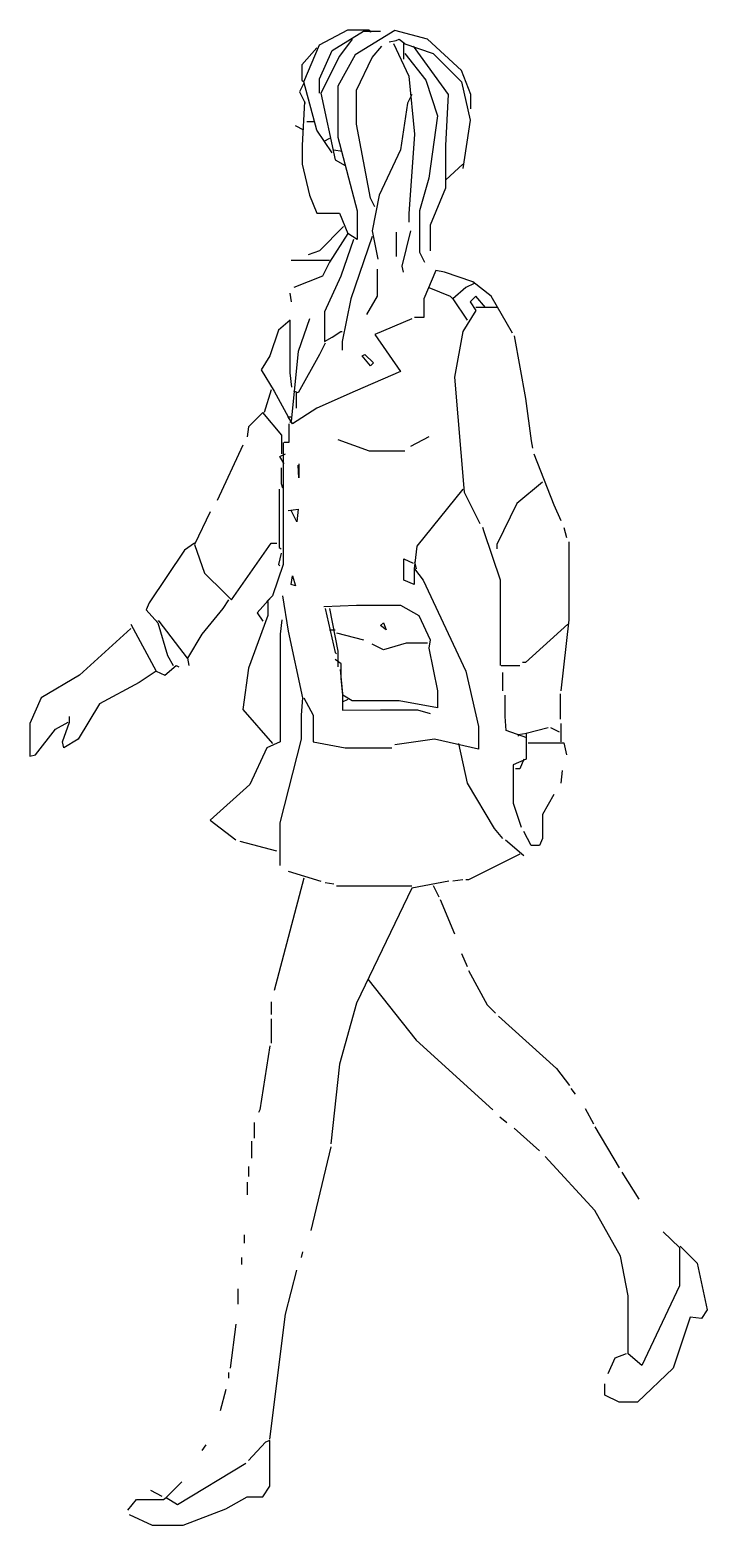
# Model space of a CAD drawing. Header units: millimetres. Extents: x 242.8 to 274.6, y 338.1 to 408.3.
import ezdxf

# ---------------------------------------------------------------- set-up
doc = ezdxf.new("R2010")
doc.units = ezdxf.units.MM
doc.layers.add('Standard', color=7, linetype='Continuous')

msp = doc.modelspace()

# ---------------------------------------------------------------- linework, layer by layer
at = {"layer": 'Standard', "linetype": 'Continuous'}
for points in [[(256.956, 402.507), (256.223, 403.573), (255.623, 405.84), (256.356, 407.573), (257.69, 408.273), (258.69, 408.273), (258.756, 408.173)], [(256.356, 405.306), (256.356, 405.973), (256.956, 407.306), (258.423, 408.207), (259.223, 408.207)], [(263.456, 404.573), (263.456, 405.24), (263.023, 406.373), (261.423, 407.84), (259.89, 408.24), (258.023, 407.106), (257.223, 405.639), (257.223, 403.24), (258.123, 399.773), (258.123, 398.439), (257.69, 398.707)], [(256.223, 407.439), (255.523, 406.639), (255.523, 405.906), (255.623, 405.84)], [(257.89, 407.84), (257.29, 407.04), (256.423, 405.306), (257.09, 402.173), (257.556, 401.906)], [(258.956, 399.973), (258.756, 400.373), (258.09, 403.84), (258.09, 405.439), (258.823, 406.973), (259.29, 407.507)], [(259.623, 407.707), (259.956, 407.773), (260.09, 407.84), (260.356, 407.639)], [(259.823, 407.639), (260.556, 406.106), (260.823, 403.373), (260.556, 399.639), (260.556, 399.24)], [(260.323, 406.906), (260.323, 407.639), (261.69, 407.173), (263.023, 405.84), (263.423, 404.04), (263.09, 401.773)], [(260.356, 407.173), (261.356, 405.906), (261.89, 404.24), (261.49, 401.306), (261.056, 399.773), (261.056, 397.84), (261.29, 397.373)], [(260.756, 407.507), (262.39, 405.24), (262.273, 402.84), (262.273, 400.84), (261.556, 399.106), (261.556, 397.906)], [(255.623, 405.773), (255.423, 405.373), (255.69, 404.84)], [(260.69, 405.24), (260.49, 404.84), (260.156, 402.639), (259.156, 400.507), (258.823, 398.84), (259.09, 397.507)], [(255.656, 404.906), (255.54, 402.84), (255.54, 401.973), (255.89, 400.507), (256.223, 399.673), (257.29, 399.673), (257.69, 398.707), (256.823, 397.373), (256.49, 396.707), (255.156, 396.173)], [(255.623, 403.573), (255.223, 403.773)], [(255.756, 403.973), (256.09, 403.973)], [(256.823, 403.173), (256.556, 403.04)], [(257.023, 402.639), (257.423, 402.573)], [(263.09, 401.973), (262.29, 401.24)], [(257.49, 399.04), (256.356, 397.906), (255.823, 397.707)], [(259.956, 398.773), (259.956, 397.639)], [(260.623, 398.84), (260.223, 397.173), (260.29, 396.906)], [(257.956, 398.439), (257.356, 396.707), (256.59, 395.04), (256.59, 393.639), (256.956, 393.84), (257.356, 394.106), (257.423, 394.106)], [(258.823, 398.573), (257.823, 395.639), (257.423, 393.639), (257.423, 393.24)], [(256.823, 397.439), (255.023, 397.439)], [(259.056, 397.04), (259.056, 395.773), (258.556, 394.906)], [(265.423, 394.04), (264.423, 395.773), (263.556, 396.439), (262.223, 396.906), (261.823, 396.973), (261.256, 395.639), (261.256, 394.773), (260.823, 394.773)], [(261.49, 396.173), (262.49, 395.773), (262.623, 395.639)], [(263.623, 396.373), (263.223, 396.173), (262.623, 395.639), (263.29, 394.639)], [(254.956, 395.906), (255.023, 395.507)], [(264.156, 395.24), (263.69, 395.773), (263.423, 395.507), (263.69, 395.106), (263.09, 394.106), (262.69, 391.973), (263.156, 386.573), (263.89, 385.106)], [(264.69, 395.24), (263.69, 395.24)], [(255.056, 391.507), (254.973, 392.173), (254.973, 394.639), (254.423, 394.173), (254.023, 392.973), (253.623, 392.306), (254.223, 391.306), (254.89, 390.106), (255.023, 390.106)], [(260.69, 394.707), (258.956, 393.973), (260.156, 392.24), (258.023, 391.306), (256.223, 390.507), (255.09, 389.773), (254.89, 390.106)], [(255.89, 394.707), (255.356, 393.173), (255.023, 389.906), (254.956, 389.84)], [(265.49, 393.906), (266.023, 390.973), (266.29, 388.973), (266.356, 388.639)], [(256.623, 393.573), (256.356, 393.04), (255.356, 391.24), (255.156, 391.306)], [(258.49, 393.04), (258.89, 392.639), (258.756, 392.507), (258.356, 392.973), (258.49, 393.04)], [(254.09, 391.373), (253.756, 390.306)], [(255.256, 391.24), (255.256, 390.507)], [(254.59, 388.373), (254.59, 389.24), (253.69, 390.306), (253.023, 389.639), (252.956, 389.173)], [(254.923, 389.773), (254.923, 388.906), (254.69, 388.906)], [(257.223, 389.04), (258.69, 388.507), (260.356, 388.507)], [(261.49, 389.173), (260.623, 388.707)], [(252.756, 388.773), (251.556, 386.173)], [(254.656, 388.906), (254.656, 383.173), (254.156, 381.707), (253.89, 381.439)], [(254.69, 387.906), (254.49, 388.24), (254.756, 388.373)], [(266.423, 388.373), (267.356, 385.973), (267.69, 385.24)], [(254.556, 387.707), (254.556, 386.973), (254.623, 386.773)], [(255.39, 387.906), (255.39, 387.24), (255.356, 387.84)], [(266.823, 387.04), (265.623, 386.04), (264.69, 384.106), (264.69, 383.906)], [(254.456, 386.707), (254.456, 383.973), (254.556, 383.906)], [(263.09, 386.707), (260.923, 384.04), (260.806, 382.973), (260.806, 382.24), (260.323, 382.439), (260.323, 383.439), (260.756, 383.24)], [(251.223, 385.639), (250.49, 384.106), (250.956, 382.773), (251.89, 381.84), (252.223, 381.507), (254.09, 384.173), (254.356, 384.173)], [(254.89, 385.707), (255.356, 385.773), (255.29, 385.173), (255.023, 385.707)], [(264.856, 378.439), (264.856, 382.439), (264.09, 384.707), (264.023, 384.906)], [(267.823, 384.906), (267.956, 384.439)], [(250.49, 384.173), (250.023, 383.84), (248.356, 381.373), (248.223, 381.04), (248.756, 380.439), (249.223, 378.906), (249.49, 378.439)], [(268.056, 384.24), (268.056, 380.573), (267.69, 377.24)], [(254.556, 383.707), (254.423, 383.173), (254.49, 383.106)], [(260.823, 383.306), (260.89, 382.973)], [(255.09, 382.639), (255.223, 382.173), (255.023, 382.24), (255.09, 382.639)], [(260.823, 382.973), (261.223, 382.439), (263.223, 378.173), (263.823, 375.573), (263.823, 374.507), (261.756, 374.973), (259.89, 374.707)], [(252.09, 381.507), (251.823, 381.106), (250.823, 379.906), (250.156, 378.773), (248.823, 380.507), (248.756, 380.507)], [(253.923, 381.439), (253.923, 380.773), (253.023, 378.306), (252.756, 376.373), (254.156, 374.773)], [(254.09, 381.639), (253.423, 380.906), (253.69, 380.507)], [(254.623, 381.707), (254.89, 380.04), (255.556, 376.906), (255.49, 376.106), (255.49, 374.973), (254.49, 371.04), (254.49, 369.106), (254.49, 369.04)], [(256.556, 381.207), (258.09, 381.257), (260.156, 381.257), (261.023, 380.773), (261.556, 379.639), (261.49, 379.24), (261.89, 377.24), (261.89, 376.439), (260.09, 376.773), (257.89, 376.773), (257.456, 377.04), (257.373, 377.84), (257.373, 378.507), (257.09, 378.707)], [(254.59, 380.573), (254.506, 379.906), (254.506, 374.84), (253.89, 374.573), (253.09, 372.84), (251.223, 371.173), (252.423, 370.24)], [(256.623, 381.106), (257.09, 379.04), (257.156, 378.973)], [(256.823, 381.106), (257.223, 379.106), (257.223, 378.373)], [(247.49, 380.173), (245.09, 377.973), (243.29, 376.906), (242.756, 375.707), (242.756, 374.173), (243.023, 374.24), (243.956, 375.439), (244.556, 375.773)], [(247.49, 380.373), (248.69, 378.173), (247.89, 377.639), (246.023, 376.639), (245.023, 374.973), (244.356, 374.573), (244.29, 374.84), (244.623, 375.773), (244.623, 376.04)], [(256.823, 380.106), (257.09, 380.106)], [(257.156, 379.973), (258.423, 379.639)], [(259.356, 380.439), (259.49, 380.106), (259.223, 380.306), (259.356, 380.439)], [(268.023, 380.373), (266.023, 378.573), (265.89, 378.573)], [(261.423, 379.473), (260.423, 379.473), (259.356, 379.173), (258.823, 379.439)], [(248.69, 378.173), (249.09, 377.973), (249.623, 378.439), (249.756, 378.373)], [(250.156, 378.773), (250.223, 378.439)], [(264.89, 378.439), (265.756, 378.439)], [(257.323, 378.24), (257.44, 377.106), (257.44, 376.34), (259.223, 376.356), (260.956, 376.356), (261.556, 376.173)], [(264.956, 378.106), (264.956, 377.24)], [(266.09, 375.04), (265.123, 375.373), (265.073, 376.04), (265.073, 377.04)], [(267.656, 377.106), (267.656, 375.906)], [(255.623, 376.906), (256.056, 376.106), (256.056, 374.84), (257.556, 374.573), (259.756, 374.573)], [(257.69, 376.84), (257.423, 376.707)], [(267.69, 375.707), (267.69, 374.84)], [(267.09, 375.507), (266.056, 375.24), (266.056, 374.04), (265.456, 373.773), (265.456, 371.973), (265.823, 370.84)], [(266.09, 375.24), (265.69, 375.173), (265.69, 375.106)], [(267.623, 375.306), (267.223, 375.507)], [(262.89, 374.773), (263.29, 372.906), (264.556, 370.773), (264.956, 370.306)], [(266.156, 374.806), (267.823, 374.806), (267.956, 374.24)], [(265.956, 374.04), (265.756, 373.573), (265.556, 373.573)], [(267.756, 373.507), (267.69, 372.906)], [(267.356, 372.373), (266.823, 371.439), (266.823, 370.306), (266.69, 369.973), (266.29, 369.973), (265.956, 370.639)], [(254.356, 369.707), (252.623, 370.173)], [(265.09, 370.24), (265.956, 369.507)], [(265.756, 369.573), (263.356, 368.373), (263.223, 368.373)], [(254.89, 368.773), (256.423, 368.306)], [(255.623, 368.439), (254.223, 363.173)], [(256.623, 368.24), (257.023, 368.173)], [(262.423, 368.306), (260.69, 367.973), (258.09, 362.573), (257.29, 359.707), (256.89, 355.973)], [(260.69, 368.073), (257.156, 368.073)], [(261.69, 368.106), (261.956, 367.573)], [(263.09, 368.373), (262.623, 368.306)], [(262.023, 367.439), (262.69, 365.84)], [(263.023, 364.906), (263.29, 364.306)], [(258.623, 363.707), (260.89, 360.84), (264.49, 357.573)], [(263.356, 364.106), (264.223, 362.507), (264.623, 362.106)], [(254.09, 362.639), (254.09, 362.04)], [(254.09, 361.84), (254.09, 360.707)], [(264.756, 361.973), (267.49, 359.507), (268.09, 358.707)], [(254.023, 360.573), (253.556, 357.573), (253.49, 357.439)], [(268.156, 358.573), (268.356, 358.306)], [(268.823, 357.639), (269.223, 356.906)], [(253.29, 356.973), (253.29, 356.24)], [(264.823, 357.24), (265.156, 356.973)], [(265.49, 356.707), (266.69, 355.639)], [(269.29, 356.773), (270.423, 354.84)], [(253.156, 356.106), (253.156, 355.306)], [(256.89, 355.84), (255.956, 351.906)], [(272.49, 351.84), (273.256, 351.106), (273.256, 349.306), (271.49, 345.573), (270.856, 346.106), (270.856, 348.84), (270.49, 350.707), (269.29, 352.84), (266.956, 355.373)], [(253.023, 354.906), (253.023, 354.439)], [(270.556, 354.639), (271.356, 353.373)], [(252.956, 354.173), (252.956, 353.573)], [(252.823, 351.707), (252.823, 351.306)], [(273.29, 351.173), (274.09, 350.373), (274.556, 348.173), (274.29, 347.773), (273.756, 347.84), (272.956, 345.439), (271.29, 343.84), (270.423, 343.84), (269.756, 344.173), (269.756, 344.707)], [(252.69, 350.639), (252.69, 350.306)], [(255.556, 350.906), (255.49, 350.639)], [(254.023, 342.106), (254.756, 347.973), (255.29, 350.04)], [(252.523, 349.173), (252.523, 348.439)], [(252.423, 347.507), (252.156, 345.439)], [(270.756, 346.106), (270.223, 345.906), (269.89, 345.173)], [(252.09, 345.24), (252.09, 344.973)], [(251.956, 344.439), (251.69, 343.439)], [(247.423, 338.573), (248.49, 338.073), (249.956, 338.073), (251.956, 338.84), (252.956, 339.406), (253.69, 339.406), (254.023, 339.906), (254.023, 342.04), (253.823, 341.973), (253.023, 341.106)], [(251.023, 341.84), (250.823, 341.573)], [(249.89, 340.106), (249.156, 339.373), (249.69, 339.04), (252.89, 340.973)], [(247.356, 338.773), (247.756, 339.273), (249.023, 339.273), (249.156, 339.373)], [(248.423, 339.707), (248.956, 339.439)]]:
    msp.add_lwpolyline(points, dxfattribs=at)

doc.saveas('drawing.dxf')
